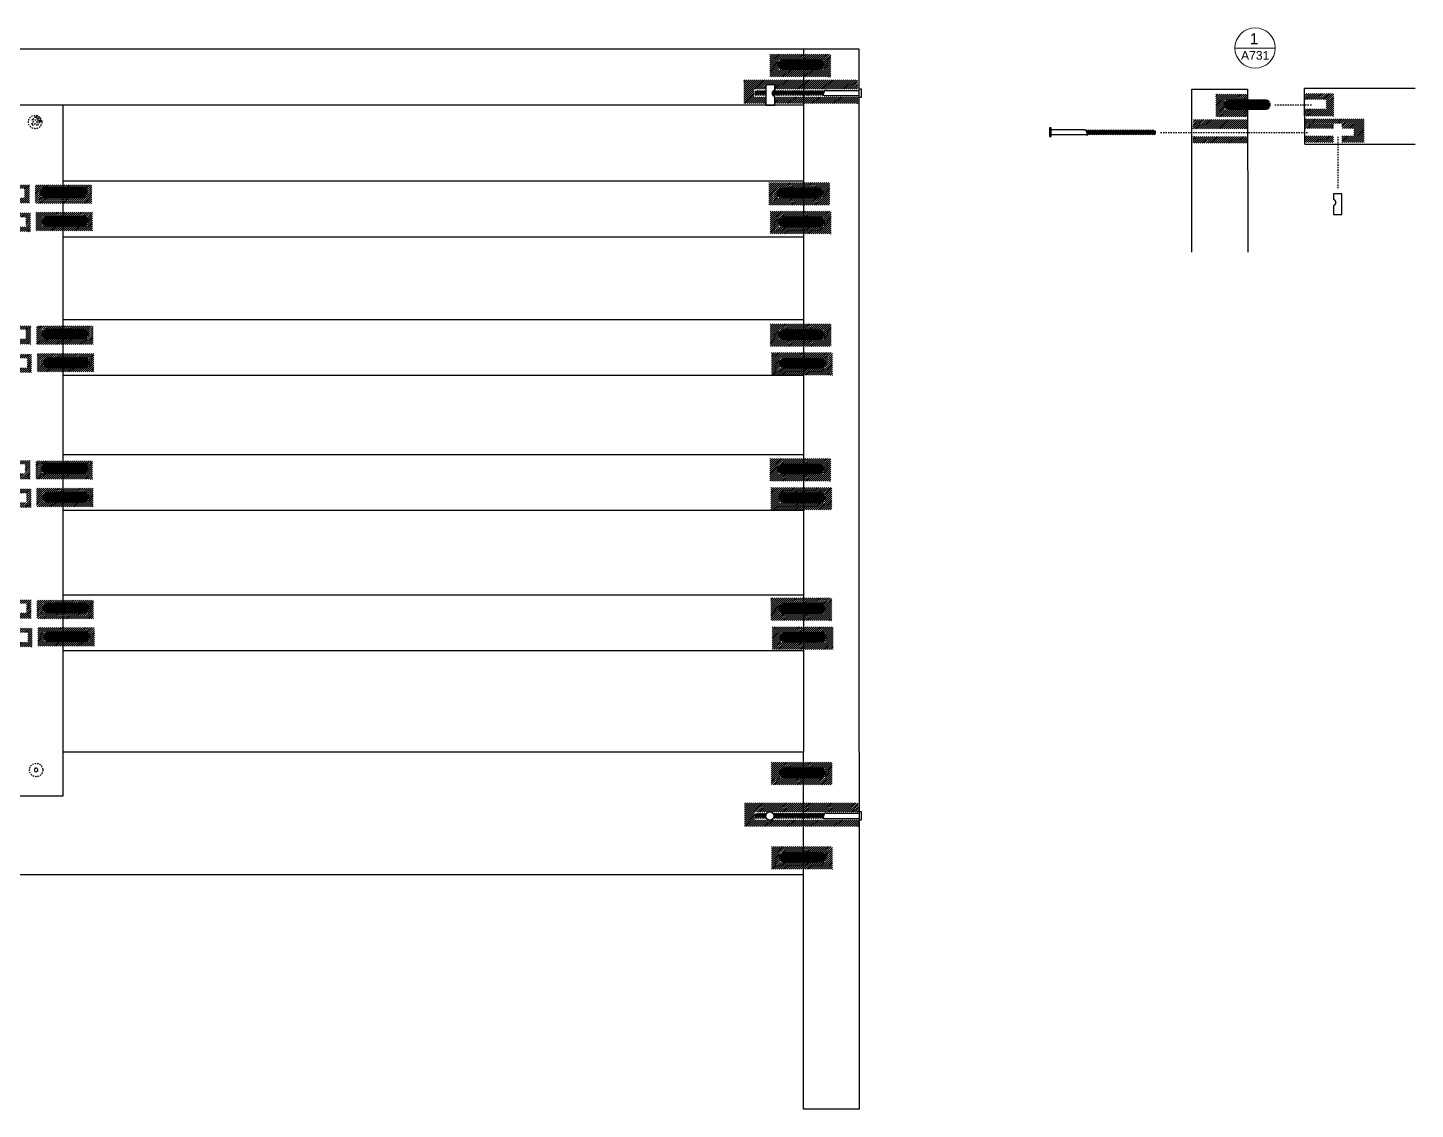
# Model space of a CAD drawing. Header units: centimetres. Extents: x -363 to 1135, y -305 to 549.
# Drawn here: x 677.9 to 802.3, y 69.7 to 166.6 of the extents above; entities that cross this region are included whole.
import ezdxf
from ezdxf.enums import TextEntityAlignment as Align

# ---------------------------------------------------------------- set-up
doc = ezdxf.new("R2010")
doc.units = ezdxf.units.CM
doc.header["$MEASUREMENT"] = 0
doc.linetypes.add('HIDDEN2', pattern=[0.1875, 0.125, -0.0625])
doc.layers.add('A-ANNO-SYMB', color=2, linetype='Continuous', lineweight=18)
for name, color, linetype in [('A-furn', 8, 'Continuous'), ('retini', 245, 'Continuous'), ('viti', 3, 'Continuous'), ('viti e cerniere', 3, 'Continuous')]:
    doc.layers.add(name, color=color, linetype=linetype)
doc.styles.get("Standard").update_dxf_attribs({"font": 'Arial.ttf'})

# ---------------------------------------------------------------- blocks, each defined once
blk = doc.blocks.new('tassello')
at = {"layer": 'viti e cerniere', "linetype": 'ByBlock', "lineweight": 100}
for p, q in [((0, 0.51), (0.21, 0.7)), ((0, 0.51), (0, 0.18)), ((0.21, 0), (0, 0.18)), ((0.21, 0.7), (3.71, 0.7)), ((0.21, 0.7), (0.21, 0)), ((0.21, 0.7), (0.21, 0.52)), ((0.21, 0.52), (0.75, 0.52)), ((0.21, 0.35), (0.9, 0.35)), ((0.9, 0.17), (0.21, 0.17)), ((0.75, 0.52), (3.71, 0.52)), ((0.9, 0.35), (0.9, 0.35)), ((0.9, 0.35), (3.71, 0.35)), ((0.9, 0.17), (3.71, 0.17)), ((3.92, 0.51), (3.71, 0.7)), ((3.71, 0.7), (3.71, 0)), ((3.71, 0), (3.92, 0.18)), ((3.92, 0.51), (3.92, 0.18)), ((3.71, 0), (0.21, 0))]:
    blk.add_line(p, q, dxfattribs=at)

msp = doc.modelspace()

# ---------------------------------------------------------------- hatches: boundary and pattern name
at = {"layer": 'retini'}
h = msp.add_hatch(dxfattribs=at)
h.set_pattern_fill('ANSI31', color=256)
h.set_pattern_definition([(45, (137.66611, -0.00253), (-0.088388348, 0.088388348), [])])
h.paths.add_polyline_path([(747.32, 162.83), (745.25, 162.83), (745.25, 163.67), (747.32, 163.67), (747.32, 164.2), (744.46, 164.2), (744.46, 162.17), (747.32, 162.17)])
h.paths.add_polyline_path([(749.93, 164.2), (747.32, 164.2), (747.32, 163.67), (749.26, 163.67), (749.26, 162.83), (747.32, 162.83), (747.32, 162.17), (749.93, 162.17)])
h = msp.add_hatch(dxfattribs=at)
h.set_pattern_fill('ANSI31', color=256)
h.paths.add_polyline_path([(752.32, 161.9), (747.47, 161.9), (747.47, 161.06), (752.37, 161.06)])
h.paths.add_polyline_path([(752.37, 160.38), (747.47, 160.38), (747.47, 159.78), (752.37, 159.78)])
h.paths.add_polyline_path([(744.13, 159.78), (744.13, 160.38), (743.06, 160.38), (743.06, 161.06), (744.13, 161.06), (744.13, 161.48), (744.87, 161.48), (744.87, 161.06), (747.47, 161.06), (747.47, 161.9), (742.13, 161.9), (742.13, 159.78)])
h.paths.add_polyline_path([(744.87, 160.38), (744.87, 159.78), (747.47, 159.78), (747.47, 160.38)])
h = msp.add_hatch(dxfattribs=at)
h.set_pattern_fill('ANSI31', color=256)
h.paths.add_polyline_path([(676.11, 151.34), (673.62, 151.34), (673.62, 152.18), (676.11, 152.18), (676.11, 152.51), (673, 152.51), (673, 150.86), (676.11, 150.86)])
h.paths.add_polyline_path([(676.11, 149.98), (673.08, 149.98), (673.08, 148.32), (676.11, 148.32), (676.11, 148.75), (673.72, 148.75), (673.72, 149.61), (676.11, 149.61)])
h.paths.add_polyline_path([(678.16, 149.98), (676.11, 149.98), (676.11, 149.61), (677.76, 149.61), (677.76, 148.75), (676.11, 148.75), (676.11, 148.32), (678.16, 148.32)])
h.paths.add_polyline_path([(681.11, 150.04), (678.66, 150.04), (678.66, 148.38), (681.11, 148.38), (681.11, 148.83), (679.21, 148.83), (679.21, 149.63), (681.11, 149.63)])
h.paths.add_polyline_path([(681.11, 151.38), (679.11, 151.38), (679.11, 152.2), (681.11, 152.2), (681.11, 152.5), (678.59, 152.5), (678.59, 150.84), (681.11, 150.84)])
h.paths.add_polyline_path([(683.66, 152.5), (681.11, 152.5), (681.11, 152.2), (683.17, 152.2), (683.17, 151.38), (681.11, 151.38), (681.11, 150.84), (683.66, 150.84)])
h.paths.add_polyline_path([(683.74, 150.04), (681.11, 150.04), (681.11, 149.63), (683.27, 149.63), (683.27, 148.83), (681.11, 148.83), (681.11, 148.38), (683.74, 148.38)])
h.paths.add_polyline_path([(678.08, 152.51), (676.11, 152.51), (676.11, 152.18), (677.64, 152.18), (677.64, 151.34), (676.11, 151.34), (676.11, 150.86), (678.08, 150.86)])
h = msp.add_hatch(dxfattribs=at)
h.set_pattern_fill('ANSI31', color=256)
h.set_pattern_definition([(45, (137.58504, -11.49806), (-0.088388348, 0.088388348), [])])
h.paths.add_polyline_path([(747.24, 151.33), (745.17, 151.33), (745.17, 152.18), (747.24, 152.18), (747.24, 152.71), (744.38, 152.71), (744.38, 150.68), (747.24, 150.68)])
h.paths.add_polyline_path([(749.84, 152.71), (747.24, 152.71), (747.24, 152.18), (749.17, 152.18), (749.17, 151.33), (747.24, 151.33), (747.24, 150.68), (749.84, 150.68)])
h = msp.add_hatch(dxfattribs=at)
h.set_pattern_fill('ANSI31', color=256)
h.set_pattern_definition([(45, (137.6971, -14.07444), (-0.088388348, 0.088388348), [])])
h.paths.add_polyline_path([(747.35, 148.75), (745.28, 148.75), (745.28, 149.6), (747.35, 149.6), (747.35, 150.13), (744.49, 150.13), (744.49, 148.1), (747.35, 148.1)])
h.paths.add_polyline_path([(749.96, 150.13), (747.35, 150.13), (747.35, 149.6), (749.29, 149.6), (749.29, 148.75), (747.35, 148.75), (747.35, 148.1), (749.96, 148.1)])
h = msp.add_hatch(dxfattribs=at)
h.set_pattern_fill('ANSI31', color=256)
h.set_pattern_definition([(45, (0.1176, -12.64371), (-0.088388348, 0.088388348), [])])
h.paths.add_polyline_path([(676.22, 138.7), (673.74, 138.7), (673.74, 139.54), (676.22, 139.54), (676.22, 139.87), (673.12, 139.87), (673.12, 138.21), (676.22, 138.21)])
h.paths.add_polyline_path([(676.22, 137.33), (673.2, 137.33), (673.2, 135.68), (676.22, 135.68), (676.22, 136.11), (673.84, 136.11), (673.84, 136.96), (676.22, 136.96)])
h.paths.add_polyline_path([(678.27, 137.33), (676.22, 137.33), (676.22, 136.96), (677.88, 136.96), (677.88, 136.11), (676.22, 136.11), (676.22, 135.68), (678.27, 135.68)])
h.paths.add_polyline_path([(681.22, 137.39), (678.78, 137.39), (678.78, 135.73), (681.22, 135.73), (681.22, 136.18), (679.33, 136.18), (679.33, 136.98), (681.22, 136.98)])
h.paths.add_polyline_path([(681.22, 138.74), (679.23, 138.74), (679.23, 139.56), (681.22, 139.56), (681.22, 139.85), (678.7, 139.85), (678.7, 138.19), (681.22, 138.19)])
h.paths.add_polyline_path([(683.78, 139.85), (681.22, 139.85), (681.22, 139.56), (683.29, 139.56), (683.29, 138.74), (681.22, 138.74), (681.22, 138.19), (683.78, 138.19)])
h.paths.add_polyline_path([(683.86, 137.39), (681.22, 137.39), (681.22, 136.98), (683.39, 136.98), (683.39, 136.18), (681.22, 136.18), (681.22, 135.73), (683.86, 135.73)])
h.paths.add_polyline_path([(678.2, 139.87), (676.22, 139.87), (676.22, 139.54), (677.76, 139.54), (677.76, 138.7), (676.22, 138.7), (676.22, 138.21), (678.2, 138.21)])
h = msp.add_hatch(dxfattribs=at)
h.set_pattern_fill('ANSI31', color=256)
h.set_pattern_definition([(45, (137.6985, -24.16722), (-0.088388348, 0.088388348), [])])
h.paths.add_polyline_path([(747.35, 138.66), (745.28, 138.66), (745.28, 139.51), (747.35, 139.51), (747.35, 140.04), (744.49, 140.04), (744.49, 138.01), (747.35, 138.01)])
h.paths.add_polyline_path([(749.96, 140.04), (747.35, 140.04), (747.35, 139.51), (749.29, 139.51), (749.29, 138.66), (747.35, 138.66), (747.35, 138.01), (749.96, 138.01)])
h = msp.add_hatch(dxfattribs=at)
h.set_pattern_fill('ANSI31', color=256)
h.set_pattern_definition([(45, (137.81236, -26.74392), (-0.088388348, 0.088388348), [])])
h.paths.add_polyline_path([(747.47, 136.08), (745.4, 136.08), (745.4, 136.93), (747.46, 136.93), (747.46, 137.46), (744.6, 137.46), (744.6, 135.43), (747.47, 135.43)])
h.paths.add_polyline_path([(750.07, 137.46), (747.46, 137.46), (747.46, 136.93), (749.4, 136.93), (749.4, 136.08), (747.47, 136.08), (747.47, 135.43), (750.07, 135.43)])
h = msp.add_hatch(dxfattribs=at)
h.set_pattern_fill('ANSI31', color=256)
h.set_pattern_definition([(45, (0.05926, -24.7282), (-0.088388348, 0.088388348), [])])
h.paths.add_polyline_path([(676.17, 126.62), (673.68, 126.62), (673.68, 127.46), (676.17, 127.46), (676.17, 127.79), (673.06, 127.79), (673.06, 126.13), (676.17, 126.13)])
h.paths.add_polyline_path([(676.17, 125.25), (673.14, 125.25), (673.14, 123.59), (676.17, 123.59), (676.17, 124.02), (673.78, 124.02), (673.78, 124.88), (676.17, 124.88)])
h.paths.add_polyline_path([(678.22, 125.25), (676.17, 125.25), (676.17, 124.88), (677.82, 124.88), (677.82, 124.02), (676.17, 124.02), (676.17, 123.59), (678.22, 123.59)])
h.paths.add_polyline_path([(681.17, 125.31), (678.72, 125.31), (678.72, 123.65), (681.17, 123.65), (681.17, 124.1), (679.27, 124.1), (679.27, 124.9), (681.17, 124.9)])
h.paths.add_polyline_path([(681.17, 126.65), (679.17, 126.65), (679.17, 127.47), (681.17, 127.47), (681.17, 127.77), (678.65, 127.77), (678.65, 126.11), (681.17, 126.11)])
h.paths.add_polyline_path([(683.72, 127.77), (681.17, 127.77), (681.17, 127.47), (683.23, 127.47), (683.23, 126.65), (681.17, 126.65), (681.17, 126.11), (683.72, 126.11)])
h.paths.add_polyline_path([(683.8, 125.31), (681.17, 125.31), (681.17, 124.9), (683.33, 124.9), (683.33, 124.1), (681.17, 124.1), (681.17, 123.65), (683.8, 123.65)])
h.paths.add_polyline_path([(678.14, 127.79), (676.17, 127.79), (676.17, 127.46), (677.7, 127.46), (677.7, 126.62), (676.17, 126.62), (676.17, 126.13), (678.14, 126.13)])
h = msp.add_hatch(dxfattribs=at)
h.set_pattern_fill('ANSI31', color=256)
h.set_pattern_definition([(45, (137.66591, -36.23447), (-0.088388348, 0.088388348), [])])
h.paths.add_polyline_path([(747.32, 126.59), (745.25, 126.59), (745.25, 127.44), (747.32, 127.44), (747.32, 127.97), (744.46, 127.97), (744.46, 125.94), (747.32, 125.94)])
h.paths.add_polyline_path([(749.93, 127.97), (747.32, 127.97), (747.32, 127.44), (749.26, 127.44), (749.26, 126.59), (747.32, 126.59), (747.32, 125.94), (749.93, 125.94)])
h = msp.add_hatch(dxfattribs=at)
h.set_pattern_fill('ANSI31', color=256)
h.set_pattern_definition([(45, (137.76922, -38.81616), (-0.088388348, 0.088388348), [])])
h.paths.add_polyline_path([(747.42, 124.01), (745.36, 124.01), (745.36, 124.86), (747.42, 124.86), (747.42, 125.39), (744.56, 125.39), (744.56, 123.36), (747.42, 123.36)])
h.paths.add_polyline_path([(750.03, 125.39), (747.42, 125.39), (747.42, 124.86), (749.36, 124.86), (749.36, 124.01), (747.42, 124.01), (747.42, 123.36), (750.03, 123.36)])
h = msp.add_hatch(dxfattribs=at)
h.set_pattern_fill('ANSI31', color=256)
h.set_pattern_definition([(45, (0.15776, -37.21414), (-0.088388348, 0.088388348), [])])
h.paths.add_polyline_path([(676.26, 114.13), (673.78, 114.13), (673.78, 114.97), (676.26, 114.97), (676.26, 115.3), (673.16, 115.3), (673.16, 113.64), (676.26, 113.64)])
h.paths.add_polyline_path([(676.26, 112.76), (673.24, 112.76), (673.24, 111.1), (676.26, 111.1), (676.26, 111.53), (673.88, 111.53), (673.88, 112.39), (676.26, 112.39)])
h.paths.add_polyline_path([(678.31, 112.76), (676.26, 112.76), (676.26, 112.39), (677.92, 112.39), (677.92, 111.53), (676.26, 111.53), (676.26, 111.1), (678.31, 111.1)])
h.paths.add_polyline_path([(681.26, 112.82), (678.82, 112.82), (678.82, 111.16), (681.26, 111.16), (681.26, 111.61), (679.37, 111.61), (679.37, 112.41), (681.26, 112.41)])
h.paths.add_polyline_path([(681.26, 114.17), (679.27, 114.17), (679.27, 114.99), (681.26, 114.99), (681.26, 115.28), (678.74, 115.28), (678.74, 113.62), (681.26, 113.62)])
h.paths.add_polyline_path([(683.82, 115.28), (681.26, 115.28), (681.26, 114.99), (683.33, 114.99), (683.33, 114.17), (681.26, 114.17), (681.26, 113.62), (683.82, 113.62)])
h.paths.add_polyline_path([(683.9, 112.82), (681.26, 112.82), (681.26, 112.41), (683.43, 112.41), (683.43, 111.61), (681.26, 111.61), (681.26, 111.16), (683.9, 111.16)])
h.paths.add_polyline_path([(678.24, 115.3), (676.26, 115.3), (676.26, 114.97), (677.8, 114.97), (677.8, 114.13), (676.26, 114.13), (676.26, 113.64), (678.24, 113.64)])
h = msp.add_hatch(dxfattribs=at)
h.set_pattern_fill('ANSI31', color=256)
h.set_pattern_definition([(45, (137.7499, -48.71869), (-0.088388348, 0.088388348), [])])
h.paths.add_polyline_path([(747.4, 114.11), (745.34, 114.11), (745.34, 114.96), (747.4, 114.96), (747.4, 115.48), (744.54, 115.48), (744.54, 113.46), (747.4, 113.46)])
h.paths.add_polyline_path([(750.01, 115.48), (747.4, 115.48), (747.4, 114.96), (749.34, 114.96), (749.34, 114.11), (747.4, 114.11), (747.4, 113.46), (750.01, 113.46)])
h = msp.add_hatch(dxfattribs=at)
h.set_pattern_fill('ANSI31', color=256)
h.set_pattern_definition([(45, (137.8653, -51.3142), (-0.088388348, 0.088388348), [])])
h.paths.add_polyline_path([(747.52, 111.51), (745.45, 111.51), (745.45, 112.36), (747.52, 112.36), (747.52, 112.89), (744.66, 112.89), (744.66, 110.86), (747.52, 110.86)])
h.paths.add_polyline_path([(750.13, 112.89), (747.52, 112.89), (747.52, 112.36), (749.45, 112.36), (749.45, 111.51), (747.52, 111.51), (747.52, 110.86), (750.13, 110.86)])
h = msp.add_hatch(dxfattribs=at)
h.set_pattern_fill('ANSI31', color=256)
h.set_pattern_definition([(45, (137.79604, -63.45055), (-0.088388348, 0.088388348), [])])
h.paths.add_polyline_path([(747.45, 99.38), (745.38, 99.38), (745.38, 100.22), (747.45, 100.22), (747.45, 100.75), (744.59, 100.75), (744.59, 98.73), (747.45, 98.73)])
h.paths.add_polyline_path([(750.06, 100.75), (747.45, 100.75), (747.45, 100.22), (749.39, 100.22), (749.39, 99.38), (747.45, 99.38), (747.45, 98.73), (750.06, 98.73)])
h = msp.add_hatch(dxfattribs=at)
h.set_pattern_fill('ANSI31', color=256)
h.set_pattern_definition([(45, (0.06407, -64.78425), (-0.088388348, 0.088388348), [])])
h.paths.add_polyline_path([(752.38, 97.11), (747.54, 97.11), (747.54, 96.28), (752.44, 96.28)])
h.paths.add_polyline_path([(752.44, 95.59), (747.54, 95.59), (747.54, 94.99), (752.44, 94.99)])
edge = h.paths.add_edge_path()
edge.add_arc((744.46, 95.94), 0.371, 250.3762, 289.6238)
edge.add_line((744.59, 95.59), (747.54, 95.59))
edge.add_line((747.54, 95.59), (747.54, 94.99))
edge.add_line((747.54, 94.99), (742.19, 94.99))
edge.add_line((742.19, 94.99), (742.19, 97.11))
edge.add_line((742.19, 97.11), (747.54, 97.11))
edge.add_line((747.54, 97.11), (747.54, 96.28))
edge.add_line((747.54, 96.28), (744.63, 96.28))
edge.add_arc((744.46, 95.94), 0.371, 63.5385, 116.4615)
edge.add_line((744.3, 96.28), (743.12, 96.28))
edge.add_line((743.12, 96.28), (743.12, 95.59))
edge.add_line((743.12, 95.59), (744.34, 95.59))
h = msp.add_hatch(dxfattribs=at)
h.set_pattern_fill('ANSI31', color=256)
h.set_pattern_definition([(45, (137.81356, -71.01606), (-0.088388348, 0.088388348), [])])
h.paths.add_polyline_path([(747.47, 91.81), (745.4, 91.81), (745.4, 92.66), (747.47, 92.66), (747.47, 93.19), (744.61, 93.19), (744.61, 91.16), (747.47, 91.16)])
h.paths.add_polyline_path([(750.07, 93.19), (747.47, 93.19), (747.47, 92.66), (749.4, 92.66), (749.4, 91.81), (747.47, 91.81), (747.47, 91.16), (750.07, 91.16)])

# ---------------------------------------------------------------- linework, layer by layer
at = {"layer": 'A-ANNO-SYMB', "linetype": 'Continuous', "lineweight": 20}
msp.add_circle((787.97, 164.76), 1.81, dxfattribs=at)
at = {"layer": 'A-furn'}
for p, q in [((747.47, 164.66), (609.65, 164.66)), ((752.47, 164.66), (747.47, 164.66)), ((747.47, 164.66), (747.47, 101.66)), ((752.47, 101.66), (752.47, 164.66)), ((782.29, 146.46), (782.29, 161.08)), ((782.29, 161.08), (787.29, 161.08)), ((787.29, 161.08), (787.32, 146.46)), ((802.33, 161.14), (792.41, 161.14)), ((792.42, 156.14), (792.41, 161.14)), ((609.66, 159.66), (747.47, 159.66)), ((681.11, 101.66), (681.11, 159.66)), ((792.42, 156.14), (802.33, 156.14)), ((681.11, 152.85), (747.47, 152.85)), ((681.11, 147.85), (747.47, 147.85)), ((681.11, 140.43), (747.49, 140.43)), ((681.11, 135.43), (747.49, 135.43)), ((681.11, 128.34), (747.5, 128.34)), ((681.11, 123.34), (747.5, 123.34)), ((681.11, 115.76), (747.52, 115.76)), ((681.11, 110.76), (747.52, 110.76)), ((747.47, 101.66), (681.11, 101.66)), ((681.11, 97.73), (681.11, 101.66)), ((747.47, 69.66), (747.47, 101.66)), ((752.47, 101.66), (752.47, 69.66)), ((676.11, 97.73), (681.11, 97.73)), ((747.47, 90.66), (609.74, 90.66)), ((752.47, 69.66), (747.47, 69.66))]:
    msp.add_line(p, q, dxfattribs=at)
at = {"layer": 'A-furn', "linetype": 'Continuous', "lineweight": 20}
msp.add_line((786.16, 164.76), (789.78, 164.76), dxfattribs=at)
at = {"layer": 'retini', "linetype": 'Continuous'}
for p, q in [((784.44, 160.57), (784.5, 160.63)), ((784.44, 160.39), (784.67, 160.63)), ((784.44, 160.21), (784.85, 160.63)), ((784.44, 160.04), (785.03, 160.63)), ((784.44, 159.86), (785.2, 160.63)), ((784.44, 159.68), (785.38, 160.63)), ((784.44, 159.51), (785.56, 160.63)), ((784.44, 159.33), (785.73, 160.63)), ((785.38, 160.1), (785.91, 160.63)), ((785.56, 160.1), (786.09, 160.63)), ((785.73, 160.1), (786.26, 160.63)), ((785.91, 160.1), (786.44, 160.63)), ((786.09, 160.1), (786.62, 160.63)), ((786.27, 160.1), (786.79, 160.63)), ((786.44, 160.1), (786.97, 160.63)), ((786.62, 160.1), (787.15, 160.63)), ((786.8, 160.1), (787.3, 160.6)), ((787.3, 160.6), (787.32, 160.63)), ((792.41, 160.48), (792.62, 160.68)), ((792.42, 160.3), (792.8, 160.68)), ((792.45, 160.15), (792.97, 160.68)), ((792.62, 160.15), (793.15, 160.68)), ((792.8, 160.15), (793.33, 160.68)), ((792.98, 160.15), (793.5, 160.68)), ((793.15, 160.15), (793.68, 160.68)), ((793.33, 160.15), (793.86, 160.68)), ((793.51, 160.15), (794.03, 160.68)), ((793.68, 160.15), (794.21, 160.68)), ((793.86, 160.15), (794.39, 160.68)), ((794.04, 160.15), (794.57, 160.68)), ((794.21, 160.15), (794.74, 160.68)), ((794.35, 160.12), (794.92, 160.68)), ((794.35, 159.94), (795.02, 160.61)), ((784.44, 159.15), (785.23, 159.95)), ((784.44, 158.98), (785.23, 159.77)), ((784.44, 158.8), (785.23, 159.59)), ((784.44, 158.62), (785.23, 159.42)), ((784.59, 158.6), (785.24, 159.25)), ((784.77, 158.6), (785.42, 159.25)), ((784.94, 158.6), (785.6, 159.25)), ((785.12, 158.6), (785.77, 159.25)), ((785.3, 158.6), (785.95, 159.25)), ((785.47, 158.6), (786.13, 159.25)), ((785.65, 158.6), (786.3, 159.25)), ((785.83, 158.6), (786.48, 159.25)), ((786, 158.6), (786.66, 159.25)), ((786.18, 158.6), (786.83, 159.25)), ((786.36, 158.6), (787.01, 159.25)), ((786.53, 158.6), (787.19, 159.25)), ((786.97, 160.1), (787.3, 160.42)), ((787.15, 160.1), (787.3, 160.24)), ((792.42, 159.24), (792.48, 159.31)), ((792.42, 159.06), (792.66, 159.31)), ((792.42, 158.89), (792.84, 159.31)), ((792.42, 158.71), (793.01, 159.31)), ((792.54, 158.65), (793.19, 159.31)), ((792.71, 158.65), (793.37, 159.31)), ((792.89, 158.65), (793.54, 159.31)), ((793.07, 158.65), (793.72, 159.31)), ((793.24, 158.65), (793.9, 159.31)), ((793.42, 158.65), (794.07, 159.31)), ((793.6, 158.65), (794.25, 159.31)), ((793.77, 158.65), (795.02, 159.9)), ((793.95, 158.65), (795.02, 159.73)), ((794.13, 158.65), (795.02, 159.55)), ((794.31, 158.65), (795.02, 159.37)), ((794.35, 159.76), (795.02, 160.43)), ((794.35, 159.59), (795.02, 160.26)), ((794.35, 159.41), (795.02, 160.08)), ((783.22, 158.35), (782.39, 157.52)), ((783.04, 158.35), (782.4, 157.7)), ((782.86, 158.35), (782.41, 157.89)), ((782.69, 158.35), (782.42, 158.08)), ((782.51, 158.35), (782.44, 158.27)), ((783.39, 158.35), (782.56, 157.51)), ((783.57, 158.35), (782.73, 157.51)), ((783.75, 158.35), (782.91, 157.51)), ((783.93, 158.35), (783.09, 157.51)), ((784.1, 158.35), (783.26, 157.51)), ((784.28, 158.35), (783.44, 157.51)), ((784.46, 158.35), (783.62, 157.51)), ((784.63, 158.35), (783.79, 157.51)), ((784.81, 158.35), (783.97, 157.51)), ((784.99, 158.35), (784.15, 157.51)), ((785.16, 158.35), (784.32, 157.51)), ((785.34, 158.35), (784.5, 157.51)), ((785.52, 158.35), (784.68, 157.51)), ((785.69, 158.35), (784.85, 157.51)), ((785.87, 158.35), (785.03, 157.51)), ((786.05, 158.35), (785.21, 157.51)), ((786.22, 158.35), (785.39, 157.51)), ((786.4, 158.35), (785.56, 157.51)), ((786.58, 158.35), (785.74, 157.51)), ((786.75, 158.35), (785.92, 157.51)), ((786.93, 158.35), (786.09, 157.51)), ((787.11, 158.35), (786.27, 157.51)), ((787.28, 158.35), (786.45, 157.51)), ((787.29, 158.17), (786.62, 157.51)), ((786.71, 158.6), (787.3, 159.19)), ((786.89, 158.6), (787.3, 159.01)), ((787.06, 158.6), (787.3, 158.83)), ((787.24, 158.6), (787.3, 158.66)), ((793.11, 158.4), (792.41, 157.7)), ((792.93, 158.4), (792.41, 157.88)), ((792.76, 158.4), (792.41, 158.05)), ((792.58, 158.4), (792.41, 158.23)), ((793.29, 158.4), (792.45, 157.56)), ((793.46, 158.4), (792.63, 157.56)), ((793.64, 158.4), (792.8, 157.56)), ((793.82, 158.4), (792.98, 157.56)), ((793.99, 158.4), (793.16, 157.56)), ((794.17, 158.4), (793.33, 157.56)), ((794.35, 158.4), (793.51, 157.56)), ((794.52, 158.4), (793.69, 157.56)), ((794.7, 158.4), (793.86, 157.56)), ((794.88, 158.4), (794.04, 157.56)), ((795.05, 158.4), (794.22, 157.56)), ((795.23, 158.4), (794.39, 157.56)), ((794.48, 158.65), (795.02, 159.2)), ((795.41, 158.4), (794.57, 157.56)), ((794.66, 158.65), (795.02, 159.02)), ((794.84, 158.65), (795.02, 158.84)), ((795.01, 158.65), (795.02, 158.66)), ((795.59, 158.4), (795.17, 157.99)), ((795.76, 158.4), (795.35, 157.99)), ((795.94, 158.4), (795.52, 157.99)), ((796.12, 158.4), (795.7, 157.99)), ((796.47, 158.4), (795.75, 157.69)), ((796.29, 158.4), (795.75, 157.86)), ((796.65, 158.4), (795.81, 157.56)), ((796.82, 158.4), (795.98, 157.56)), ((797, 158.4), (796.16, 157.56)), ((797.18, 158.4), (796.34, 157.56)), ((797.35, 158.4), (796.51, 157.56)), ((797.53, 158.4), (796.69, 157.56)), ((797.71, 158.4), (796.82, 157.52)), ((797.75, 158.27), (796.82, 157.34)), ((797.75, 158.09), (796.82, 157.16)), ((782.94, 156.83), (782.39, 156.28)), ((782.76, 156.83), (782.39, 156.46)), ((782.58, 156.83), (782.39, 156.63)), ((782.41, 156.83), (782.39, 156.81)), ((783.11, 156.83), (782.51, 156.22)), ((783.29, 156.83), (782.69, 156.22)), ((783.47, 156.83), (782.86, 156.22)), ((783.64, 156.83), (783.04, 156.22)), ((783.82, 156.83), (783.22, 156.22)), ((784, 156.83), (783.39, 156.22)), ((784.17, 156.83), (783.57, 156.22)), ((784.35, 156.83), (783.75, 156.22)), ((784.53, 156.83), (783.93, 156.22)), ((784.7, 156.83), (784.1, 156.22)), ((784.88, 156.83), (784.28, 156.22)), ((785.06, 156.83), (784.46, 156.22)), ((785.23, 156.83), (784.63, 156.22)), ((785.41, 156.83), (784.81, 156.22)), ((785.59, 156.83), (784.99, 156.22)), ((785.76, 156.83), (785.16, 156.22)), ((785.94, 156.83), (785.34, 156.22)), ((786.12, 156.83), (785.52, 156.22)), ((786.3, 156.83), (785.69, 156.22)), ((786.47, 156.83), (785.87, 156.22)), ((786.65, 156.83), (786.05, 156.22)), ((786.83, 156.83), (786.22, 156.22)), ((787, 156.83), (786.4, 156.22)), ((787.18, 156.83), (786.58, 156.22)), ((787.29, 156.76), (786.75, 156.22)), ((787.29, 158), (786.8, 157.51)), ((787.29, 157.82), (786.98, 157.51)), ((787.29, 157.64), (787.15, 157.51)), ((793.01, 156.88), (792.41, 156.28)), ((792.83, 156.88), (792.41, 156.46)), ((792.65, 156.88), (792.41, 156.64)), ((792.48, 156.88), (792.41, 156.82)), ((793.18, 156.88), (792.58, 156.28)), ((793.36, 156.88), (792.76, 156.28)), ((793.54, 156.88), (792.93, 156.28)), ((793.71, 156.88), (793.11, 156.28)), ((793.89, 156.88), (793.29, 156.28)), ((794.07, 156.88), (793.46, 156.28)), ((794.24, 156.88), (793.64, 156.28)), ((794.42, 156.88), (793.82, 156.28)), ((794.6, 156.88), (793.99, 156.28)), ((794.77, 156.88), (794.17, 156.28)), ((794.95, 156.88), (794.35, 156.28)), ((795, 156.76), (794.52, 156.28)), ((795, 157.82), (794.75, 157.56)), ((795, 157.64), (794.92, 157.56)), ((796.19, 156.88), (795.75, 156.45)), ((796.01, 156.88), (795.75, 156.63)), ((795.83, 156.88), (795.75, 156.8)), ((796.36, 156.88), (795.76, 156.28)), ((796.54, 156.88), (795.94, 156.28)), ((796.72, 156.88), (796.12, 156.28)), ((797.75, 157.74), (796.29, 156.28)), ((797.75, 157.56), (796.47, 156.28)), ((797.75, 157.39), (796.65, 156.28)), ((797.75, 157.92), (796.82, 156.99)), ((797.75, 157.21), (796.82, 156.28)), ((797.75, 157.03), (797, 156.28)), ((797.75, 156.86), (797.18, 156.28)), ((787.29, 156.58), (786.93, 156.22)), ((787.29, 156.41), (787.11, 156.22)), ((787.29, 156.23), (787.28, 156.22)), ((795, 156.58), (794.7, 156.28)), ((795, 156.41), (794.88, 156.28)), ((797.75, 156.68), (797.35, 156.28)), ((797.75, 156.5), (797.53, 156.28)), ((797.75, 156.32), (797.71, 156.28))]:
    msp.add_line(p, q, dxfattribs=at)
at = {"layer": 'viti', "linetype": 'HIDDEN2'}
for p, q in [((789.75, 159.68), (793.05, 159.68)), ((779.49, 157.18), (792.69, 157.18)), ((795.41, 152.19), (795.41, 156.82))]:
    msp.add_line(p, q, dxfattribs=at)
at = {"layer": 'viti'}
for p, q in [((795.75, 151.7), (795, 151.7)), ((795, 151.7), (795.01, 151.18)), ((795, 150.65), (795, 149.83)), ((795.75, 149.83), (795.75, 151.7)), ((795, 149.83), (795.75, 149.83))]:
    msp.add_line(p, q, dxfattribs=at)
msp.add_lwpolyline([(744.87, 160.5), (744.87, 159.62), (744.13, 159.62), (744.13, 161.48), (744.87, 161.48), (744.87, 160.86)], dxfattribs=at)
at = {"layer": 'viti', "linetype": 'HIDDEN2'}
msp.add_lwpolyline([(678.67, 99.88), (678.83, 99.97), (678.83, 100.15), (678.67, 100.24), (678.52, 100.15), (678.52, 99.97)], close=True, dxfattribs=at)
for centre in [(678.58, 158.13), (678.67, 100.06)]:
    msp.add_circle(centre, 0.6, dxfattribs=at)
at = {"layer": 'viti'}
msp.add_circle((744.46, 95.94), 0.371, dxfattribs=at)
for centre, start, end in [((744.93, 160.7), 102.0414, 258.3982), ((794.95, 150.92), 281.6018, 77.9586)]:
    msp.add_arc(centre, 0.274, start, end, dxfattribs=at)
at = {"layer": 'viti e cerniere'}
for p, q in [((743.29, 160.86), (743.16, 160.86)), ((743.16, 160.86), (743.16, 160.57)), ((743.16, 160.57), (743.21, 160.58)), ((743.5, 160.86), (743.38, 160.86)), ((743.7, 160.86), (743.59, 160.86)), ((743.91, 160.86), (743.79, 160.86)), ((744.12, 160.86), (744, 160.86)), ((744.74, 160.86), (744.71, 160.86)), ((744.94, 160.86), (744.83, 160.86)), ((745.15, 160.86), (745.03, 160.86)), ((745.36, 160.86), (745.24, 160.86)), ((745.57, 160.86), (745.45, 160.86)), ((745.77, 160.86), (745.66, 160.86)), ((745.98, 160.86), (745.86, 160.86)), ((746.19, 160.86), (746.07, 160.86)), ((746.39, 160.86), (746.28, 160.86)), ((746.6, 160.86), (746.48, 160.86)), ((746.81, 160.86), (746.69, 160.86)), ((747.01, 160.86), (746.9, 160.86)), ((747.22, 160.86), (747.1, 160.86)), ((747.43, 160.86), (747.31, 160.86)), ((747.63, 160.86), (747.52, 160.86)), ((747.84, 160.86), (747.72, 160.86)), ((748.05, 160.86), (747.93, 160.86)), ((748.25, 160.86), (748.14, 160.86)), ((748.46, 160.86), (748.35, 160.86)), ((748.67, 160.86), (748.55, 160.86)), ((748.88, 160.86), (748.76, 160.86)), ((749.08, 160.86), (748.97, 160.86)), ((749.21, 160.58), (749.1, 160.58)), ((749.29, 160.86), (749.17, 160.86)), ((749.21, 160.49), (749.38, 160.95)), ((749.29, 160.86), (749.21, 160.58)), ((749.21, 160.58), (749.21, 160.49)), ((749.33, 160.49), (749.21, 160.49)), ((749.38, 160.95), (749.29, 160.86)), ((749.33, 160.49), (752.48, 160.49)), ((749.5, 160.95), (749.38, 160.95)), ((749.5, 160.95), (752.48, 160.95)), ((772.68, 157.44), (769.69, 157.44)), ((772.85, 156.98), (769.69, 156.98)), ((772.68, 157.44), (772.8, 157.44)), ((772.8, 157.44), (772.89, 157.35)), ((772.96, 156.98), (772.8, 157.44)), ((772.85, 156.98), (772.96, 156.98)), ((772.89, 157.35), (773, 157.35)), ((772.89, 157.35), (772.96, 157.07)), ((772.96, 157.07), (773.08, 157.07)), ((772.96, 157.07), (772.96, 156.98)), ((773.09, 157.35), (773.21, 157.35)), ((773.3, 157.35), (773.42, 157.35)), ((773.51, 157.35), (773.62, 157.35)), ((773.71, 157.35), (773.83, 157.35)), ((773.92, 157.35), (774.04, 157.35)), ((774.13, 157.35), (774.25, 157.35)), ((774.34, 157.35), (774.45, 157.35)), ((774.54, 157.35), (774.66, 157.35)), ((774.75, 157.35), (774.87, 157.35)), ((774.96, 157.35), (775.07, 157.35)), ((775.16, 157.35), (775.28, 157.35)), ((775.37, 157.35), (775.49, 157.35)), ((775.58, 157.35), (775.69, 157.35)), ((775.78, 157.35), (775.9, 157.35)), ((775.99, 157.35), (776.11, 157.35)), ((776.2, 157.35), (776.31, 157.35)), ((776.4, 157.35), (776.52, 157.35)), ((776.61, 157.35), (776.73, 157.35)), ((776.82, 157.35), (776.93, 157.35)), ((777.02, 157.35), (777.14, 157.35)), ((777.23, 157.35), (777.35, 157.35)), ((777.44, 157.35), (777.56, 157.35)), ((777.65, 157.35), (777.76, 157.35)), ((777.85, 157.35), (777.97, 157.35)), ((778.06, 157.35), (778.18, 157.35)), ((778.27, 157.35), (778.38, 157.35)), ((778.47, 157.35), (778.59, 157.35)), ((778.68, 157.35), (778.8, 157.35)), ((778.89, 157.35), (779.01, 157.35)), ((779.01, 157.06), (778.96, 157.07)), ((779.01, 157.35), (779.01, 157.06)), ((743.29, 96.09), (743.17, 96.09)), ((743.17, 96.09), (743.17, 95.8)), ((743.17, 95.8), (743.22, 95.81)), ((743.5, 96.09), (743.38, 96.09)), ((743.71, 96.09), (743.59, 96.09)), ((743.91, 96.09), (743.8, 96.09)), ((744.12, 96.09), (744, 96.09)), ((744.95, 96.09), (744.83, 96.09)), ((745.15, 96.09), (745.04, 96.09)), ((745.36, 96.09), (745.24, 96.09)), ((745.57, 96.09), (745.45, 96.09)), ((745.77, 96.09), (745.66, 96.09)), ((745.98, 96.09), (745.86, 96.09)), ((746.19, 96.09), (746.07, 96.09)), ((746.39, 96.09), (746.28, 96.09)), ((746.6, 96.09), (746.48, 96.09)), ((746.81, 96.09), (746.69, 96.09)), ((747.02, 96.09), (746.9, 96.09)), ((747.22, 96.09), (747.11, 96.09)), ((747.43, 96.09), (747.31, 96.09)), ((747.64, 96.09), (747.52, 96.09)), ((747.84, 96.09), (747.73, 96.09)), ((748.05, 96.09), (747.93, 96.09)), ((748.26, 96.09), (748.14, 96.09)), ((748.46, 96.09), (748.35, 96.09)), ((748.67, 96.09), (748.55, 96.09)), ((748.88, 96.09), (748.76, 96.09)), ((749.08, 96.09), (748.97, 96.09)), ((749.22, 95.81), (749.1, 95.81)), ((749.29, 96.09), (749.17, 96.09)), ((749.22, 95.72), (749.38, 96.18)), ((749.29, 96.09), (749.22, 95.81)), ((749.22, 95.81), (749.22, 95.72)), ((749.38, 96.18), (749.29, 96.09)), ((749.5, 96.18), (749.38, 96.18)), ((749.5, 96.18), (752.49, 96.18)), ((749.33, 95.72), (749.22, 95.72)), ((749.33, 95.72), (752.49, 95.72))]:
    msp.add_line(p, q, dxfattribs=at)
at = {"layer": 'viti e cerniere', "linetype": 'HIDDEN2'}
for p, q in [((678.57, 158.54), (678.57, 158.6)), ((678.57, 158.6), (678.64, 158.6)), ((678.98, 158.18), (678.93, 158.16)), ((678.93, 158.16), (678.99, 158.07)), ((678.99, 158.07), (679.09, 158.2)), ((679.04, 158.19), (679.05, 158.24)), ((679.09, 158.2), (679.04, 158.19))]:
    msp.add_line(p, q, dxfattribs=at)
at = {"layer": 'viti e cerniere'}
for points in [[(743.38, 160.95), (743.29, 160.86), (743.21, 160.58), (743.21, 160.49), (743.38, 160.95), (743.38, 160.86), (743.3, 160.58), (743.21, 160.49)], [(743.59, 160.95), (743.5, 160.86), (743.42, 160.58), (743.42, 160.49), (743.59, 160.95), (743.59, 160.86), (743.51, 160.58), (743.42, 160.49)], [(743.79, 160.95), (743.7, 160.86), (743.63, 160.58), (743.63, 160.49), (743.79, 160.95), (743.79, 160.86), (743.72, 160.58), (743.63, 160.49)], [(744, 160.95), (743.91, 160.86), (743.83, 160.58), (743.83, 160.49), (744, 160.95), (744, 160.86), (743.92, 160.58), (743.83, 160.49)], [(744.13, 160.87), (744.12, 160.86), (744.04, 160.58), (744.04, 160.49), (744.13, 160.72)], [(744.13, 160.57), (744.04, 160.49)], [(744.83, 160.95), (744.74, 160.86), (744.67, 160.61)], [(744.69, 160.57), (744.83, 160.95), (744.83, 160.86), (744.75, 160.58), (744.71, 160.54)], [(745.03, 160.95), (744.94, 160.86), (744.87, 160.58), (744.87, 160.49), (745.03, 160.95), (745.03, 160.86), (744.96, 160.58), (744.87, 160.49)], [(745.24, 160.95), (745.15, 160.86), (745.08, 160.58), (745.08, 160.49), (745.24, 160.95), (745.24, 160.86), (745.17, 160.58), (745.08, 160.49)], [(745.45, 160.95), (745.36, 160.86), (745.28, 160.58), (745.28, 160.49), (745.45, 160.95), (745.45, 160.86), (745.37, 160.58), (745.28, 160.49)], [(745.66, 160.95), (745.57, 160.86), (745.49, 160.58), (745.49, 160.49), (745.66, 160.95), (745.66, 160.86), (745.58, 160.58), (745.49, 160.49)], [(745.86, 160.95), (745.77, 160.86), (745.7, 160.58), (745.7, 160.49), (745.86, 160.95), (745.86, 160.86), (745.79, 160.58), (745.7, 160.49)], [(746.07, 160.95), (745.98, 160.86), (745.9, 160.58), (745.9, 160.49), (746.07, 160.95), (746.07, 160.86), (745.99, 160.58), (745.9, 160.49)], [(746.28, 160.95), (746.19, 160.86), (746.11, 160.58), (746.11, 160.49), (746.28, 160.95), (746.28, 160.86), (746.2, 160.58), (746.11, 160.49)], [(746.48, 160.95), (746.39, 160.86), (746.32, 160.58), (746.32, 160.49), (746.48, 160.95), (746.48, 160.86), (746.41, 160.58), (746.32, 160.49)], [(746.69, 160.95), (746.6, 160.86), (746.52, 160.58), (746.52, 160.49), (746.69, 160.95), (746.69, 160.86), (746.61, 160.58), (746.52, 160.49)], [(746.9, 160.95), (746.81, 160.86), (746.73, 160.58), (746.73, 160.49), (746.9, 160.95), (746.9, 160.86), (746.82, 160.58), (746.73, 160.49)], [(747.1, 160.95), (747.01, 160.86), (746.94, 160.58), (746.94, 160.49), (747.1, 160.95), (747.1, 160.86), (747.03, 160.58), (746.94, 160.49)], [(747.31, 160.95), (747.22, 160.86), (747.14, 160.58), (747.14, 160.49), (747.31, 160.95), (747.31, 160.86), (747.23, 160.58), (747.14, 160.49)], [(747.52, 160.95), (747.43, 160.86), (747.35, 160.58), (747.35, 160.49), (747.52, 160.95), (747.52, 160.86), (747.44, 160.58), (747.35, 160.49)], [(747.72, 160.95), (747.63, 160.86), (747.56, 160.58), (747.56, 160.49), (747.72, 160.95), (747.72, 160.86), (747.65, 160.58), (747.56, 160.49)], [(747.93, 160.95), (747.84, 160.86), (747.77, 160.58), (747.77, 160.49), (747.93, 160.95), (747.93, 160.86), (747.86, 160.58), (747.77, 160.49)], [(748.14, 160.95), (748.05, 160.86), (747.97, 160.58), (747.97, 160.49), (748.14, 160.95), (748.14, 160.86), (748.06, 160.58), (747.97, 160.49)], [(748.35, 160.95), (748.25, 160.86), (748.18, 160.58), (748.18, 160.49), (748.35, 160.95), (748.35, 160.86), (748.27, 160.58), (748.18, 160.49)], [(748.55, 160.95), (748.46, 160.86), (748.39, 160.58), (748.39, 160.49), (748.55, 160.95), (748.55, 160.86), (748.48, 160.58), (748.39, 160.49)], [(748.76, 160.95), (748.67, 160.86), (748.59, 160.58), (748.59, 160.49), (748.76, 160.95), (748.76, 160.86), (748.68, 160.58), (748.59, 160.49)], [(748.97, 160.95), (748.88, 160.86), (748.8, 160.58), (748.8, 160.49), (748.97, 160.95), (748.97, 160.86), (748.89, 160.58), (748.8, 160.49)], [(749.17, 160.95), (749.08, 160.86), (749.01, 160.58), (749.01, 160.49), (749.17, 160.95), (749.17, 160.86), (749.1, 160.58), (749.01, 160.49)], [(773, 157.44), (773.09, 157.35), (773.17, 157.07), (773.17, 156.98), (773, 157.44), (773, 157.35), (773.08, 157.07), (773.17, 156.98)], [(773.21, 157.44), (773.3, 157.35), (773.38, 157.07), (773.38, 156.98), (773.21, 157.44), (773.21, 157.35), (773.29, 157.07), (773.38, 156.98)], [(773.42, 157.44), (773.51, 157.35), (773.58, 157.07), (773.58, 156.98), (773.42, 157.44), (773.42, 157.35), (773.49, 157.07), (773.58, 156.98)], [(773.62, 157.44), (773.71, 157.35), (773.79, 157.07), (773.79, 156.98), (773.62, 157.44), (773.62, 157.35), (773.7, 157.07), (773.79, 156.98)], [(773.83, 157.44), (773.92, 157.35), (774, 157.07), (774, 156.98), (773.83, 157.44), (773.83, 157.35), (773.91, 157.07), (774, 156.98)], [(774.04, 157.44), (774.13, 157.35), (774.2, 157.07), (774.2, 156.98), (774.04, 157.44), (774.04, 157.35), (774.11, 157.07), (774.2, 156.98)], [(774.25, 157.44), (774.34, 157.35), (774.41, 157.07), (774.41, 156.98), (774.25, 157.44), (774.25, 157.35), (774.32, 157.07), (774.41, 156.98)], [(774.45, 157.44), (774.54, 157.35), (774.62, 157.07), (774.62, 156.98), (774.45, 157.44), (774.45, 157.35), (774.53, 157.07), (774.62, 156.98)], [(774.66, 157.44), (774.75, 157.35), (774.83, 157.07), (774.83, 156.98), (774.66, 157.44), (774.66, 157.35), (774.73, 157.07), (774.83, 156.98)], [(774.87, 157.44), (774.96, 157.35), (775.03, 157.07), (775.03, 156.98), (774.87, 157.44), (774.87, 157.35), (774.94, 157.07), (775.03, 156.98)], [(775.07, 157.44), (775.16, 157.35), (775.24, 157.07), (775.24, 156.98), (775.07, 157.44), (775.07, 157.35), (775.15, 157.07), (775.24, 156.98)], [(775.28, 157.44), (775.37, 157.35), (775.45, 157.07), (775.45, 156.98), (775.28, 157.44), (775.28, 157.35), (775.36, 157.07), (775.45, 156.98)], [(775.49, 157.44), (775.58, 157.35), (775.65, 157.07), (775.65, 156.98), (775.49, 157.44), (775.49, 157.35), (775.56, 157.07), (775.65, 156.98)], [(775.69, 157.44), (775.78, 157.35), (775.86, 157.07), (775.86, 156.98), (775.69, 157.44), (775.69, 157.35), (775.77, 157.07), (775.86, 156.98)], [(775.9, 157.44), (775.99, 157.35), (776.07, 157.07), (776.07, 156.98), (775.9, 157.44), (775.9, 157.35), (775.98, 157.07), (776.07, 156.98)], [(776.11, 157.44), (776.2, 157.35), (776.27, 157.07), (776.27, 156.98), (776.11, 157.44), (776.11, 157.35), (776.18, 157.07), (776.27, 156.98)], [(776.31, 157.44), (776.4, 157.35), (776.48, 157.07), (776.48, 156.98), (776.31, 157.44), (776.31, 157.35), (776.39, 157.07), (776.48, 156.98)], [(776.52, 157.44), (776.61, 157.35), (776.69, 157.07), (776.69, 156.98), (776.52, 157.44), (776.52, 157.35), (776.6, 157.07), (776.69, 156.98)], [(776.73, 157.44), (776.82, 157.35), (776.89, 157.07), (776.89, 156.98), (776.73, 157.44), (776.73, 157.35), (776.8, 157.07), (776.89, 156.98)], [(776.93, 157.44), (777.02, 157.35), (777.1, 157.07), (777.1, 156.98), (776.93, 157.44), (776.93, 157.35), (777.01, 157.07), (777.1, 156.98)], [(777.14, 157.44), (777.23, 157.35), (777.31, 157.07), (777.31, 156.98), (777.14, 157.44), (777.14, 157.35), (777.22, 157.07), (777.31, 156.98)], [(777.35, 157.44), (777.44, 157.35), (777.51, 157.07), (777.51, 156.98), (777.35, 157.44), (777.35, 157.35), (777.42, 157.07), (777.51, 156.98)], [(777.56, 157.44), (777.65, 157.35), (777.72, 157.07), (777.72, 156.98), (777.56, 157.44), (777.56, 157.35), (777.63, 157.07), (777.72, 156.98)], [(777.76, 157.44), (777.85, 157.35), (777.93, 157.07), (777.93, 156.98), (777.76, 157.44), (777.76, 157.35), (777.84, 157.07), (777.93, 156.98)], [(777.97, 157.44), (778.06, 157.35), (778.14, 157.07), (778.14, 156.98), (777.97, 157.44), (777.97, 157.35), (778.05, 157.07), (778.14, 156.98)], [(778.18, 157.44), (778.27, 157.35), (778.34, 157.07), (778.34, 156.98), (778.18, 157.44), (778.18, 157.35), (778.25, 157.07), (778.34, 156.98)], [(778.38, 157.44), (778.47, 157.35), (778.55, 157.07), (778.55, 156.98), (778.38, 157.44), (778.38, 157.35), (778.46, 157.07), (778.55, 156.98)], [(778.59, 157.44), (778.68, 157.35), (778.76, 157.07), (778.76, 156.98), (778.59, 157.44), (778.59, 157.35), (778.67, 157.07), (778.76, 156.98)], [(778.8, 157.44), (778.89, 157.35), (778.96, 157.07), (778.96, 156.98), (778.8, 157.44), (778.8, 157.35), (778.87, 157.07), (778.96, 156.98)], [(743.38, 96.18), (743.29, 96.09), (743.22, 95.81), (743.22, 95.72), (743.38, 96.18), (743.38, 96.09), (743.31, 95.81), (743.22, 95.72)], [(743.59, 96.18), (743.5, 96.09), (743.42, 95.81), (743.42, 95.72), (743.59, 96.18), (743.59, 96.09), (743.51, 95.81), (743.42, 95.72)], [(743.8, 96.18), (743.71, 96.09), (743.63, 95.81), (743.63, 95.72), (743.8, 96.18), (743.8, 96.09), (743.72, 95.81), (743.63, 95.72)], [(744, 96.18), (743.91, 96.09), (743.84, 95.81), (743.84, 95.72), (744, 96.18), (744, 96.09), (743.93, 95.81), (743.84, 95.72)], [(744.13, 96.1), (744.12, 96.09), (744.04, 95.81), (744.04, 95.72), (744.1, 95.87)], [(744.12, 95.8), (744.04, 95.72)], [(744.83, 96.18), (744.78, 96.13)], [(744.8, 96.1), (744.83, 96.18), (744.83, 96.09), (744.82, 96.05)], [(745.04, 96.18), (744.95, 96.09), (744.87, 95.81), (744.87, 95.72), (745.04, 96.18), (745.04, 96.09), (744.96, 95.81), (744.87, 95.72)], [(745.24, 96.18), (745.15, 96.09), (745.08, 95.81), (745.08, 95.72), (745.24, 96.18), (745.24, 96.09), (745.17, 95.81), (745.08, 95.72)], [(745.45, 96.18), (745.36, 96.09), (745.28, 95.81), (745.28, 95.72), (745.45, 96.18), (745.45, 96.09), (745.37, 95.81), (745.28, 95.72)], [(745.66, 96.18), (745.57, 96.09), (745.49, 95.81), (745.49, 95.72), (745.66, 96.18), (745.66, 96.09), (745.58, 95.81), (745.49, 95.72)], [(745.86, 96.18), (745.77, 96.09), (745.7, 95.81), (745.7, 95.72), (745.86, 96.18), (745.86, 96.09), (745.79, 95.81), (745.7, 95.72)], [(746.07, 96.18), (745.98, 96.09), (745.9, 95.81), (745.9, 95.72), (746.07, 96.18), (746.07, 96.09), (746, 95.81), (745.9, 95.72)], [(746.28, 96.18), (746.19, 96.09), (746.11, 95.81), (746.11, 95.72), (746.28, 96.18), (746.28, 96.09), (746.2, 95.81), (746.11, 95.72)], [(746.48, 96.18), (746.39, 96.09), (746.32, 95.81), (746.32, 95.72), (746.48, 96.18), (746.48, 96.09), (746.41, 95.81), (746.32, 95.72)], [(746.69, 96.18), (746.6, 96.09), (746.53, 95.81), (746.53, 95.72), (746.69, 96.18), (746.69, 96.09), (746.62, 95.81), (746.53, 95.72)], [(746.9, 96.18), (746.81, 96.09), (746.73, 95.81), (746.73, 95.72), (746.9, 96.18), (746.9, 96.09), (746.82, 95.81), (746.73, 95.72)], [(747.11, 96.18), (747.02, 96.09), (746.94, 95.81), (746.94, 95.72), (747.11, 96.18), (747.11, 96.09), (747.03, 95.81), (746.94, 95.72)], [(747.31, 96.18), (747.22, 96.09), (747.15, 95.81), (747.15, 95.72), (747.31, 96.18), (747.31, 96.09), (747.24, 95.81), (747.15, 95.72)], [(747.52, 96.18), (747.43, 96.09), (747.35, 95.81), (747.35, 95.72), (747.52, 96.18), (747.52, 96.09), (747.44, 95.81), (747.35, 95.72)], [(747.73, 96.18), (747.64, 96.09), (747.56, 95.81), (747.56, 95.72), (747.73, 96.18), (747.73, 96.09), (747.65, 95.81), (747.56, 95.72)], [(747.93, 96.18), (747.84, 96.09), (747.77, 95.81), (747.77, 95.72), (747.93, 96.18), (747.93, 96.09), (747.86, 95.81), (747.77, 95.72)], [(748.14, 96.18), (748.05, 96.09), (747.97, 95.81), (747.97, 95.72), (748.14, 96.18), (748.14, 96.09), (748.06, 95.81), (747.97, 95.72)], [(748.35, 96.18), (748.26, 96.09), (748.18, 95.81), (748.18, 95.72), (748.35, 96.18), (748.35, 96.09), (748.27, 95.81), (748.18, 95.72)], [(748.55, 96.18), (748.46, 96.09), (748.39, 95.81), (748.39, 95.72), (748.55, 96.18), (748.55, 96.09), (748.48, 95.81), (748.39, 95.72)], [(748.76, 96.18), (748.67, 96.09), (748.59, 95.81), (748.59, 95.72), (748.76, 96.18), (748.76, 96.09), (748.68, 95.81), (748.59, 95.72)], [(748.97, 96.18), (748.88, 96.09), (748.8, 95.81), (748.8, 95.72), (748.97, 96.18), (748.97, 96.09), (748.89, 95.81), (748.8, 95.72)], [(749.17, 96.18), (749.08, 96.09), (749.01, 95.81), (749.01, 95.72), (749.17, 96.18), (749.17, 96.09), (749.1, 95.81), (749.01, 95.72)]]:
    msp.add_lwpolyline(points, dxfattribs=at)
for points in [[(752.48, 161.11), (752.65, 161.11), (752.65, 160.33), (752.48, 160.33)], [(769.69, 157.61), (769.53, 157.61), (769.53, 156.82), (769.69, 156.82)], [(752.49, 96.35), (752.65, 96.35), (752.65, 95.56), (752.49, 95.56)]]:
    msp.add_lwpolyline(points, close=True, dxfattribs=at)
at = {"layer": 'viti e cerniere', "linetype": 'HIDDEN2'}
for points in [[(678.58, 158), (678.4, 157.83), (678.27, 157.96), (678.46, 158.13)], [(678.46, 158.13), (678.29, 158.31), (678.42, 158.43), (678.59, 158.26)], [(678.71, 158.13), (678.9, 157.93), (678.77, 157.81), (678.58, 158)], [(678.59, 158.26), (678.77, 158.43), (678.89, 158.3), (678.71, 158.13)]]:
    msp.add_lwpolyline(points, dxfattribs=at)
for centre in [(678.58, 158.14), (678.65, 158.21)]:
    msp.add_arc(centre, 0.398, 4.9297, 91.9685, dxfattribs=at)

# ---------------------------------------------------------------- block references
at = {"layer": 'A-furn'}
for p in [(745.3, 162.91), (785.29, 159.33), (679.19, 151.46), (745.21, 151.41), (679.3, 148.88), (745.32, 148.83), (679.3, 138.78), (745.32, 138.73), (679.41, 136.2), (745.43, 136.15), (679.26, 126.73), (745.28, 126.68), (679.37, 124.15), (745.39, 124.1), (679.35, 114.23), (745.37, 114.18), (679.46, 111.65), (745.48, 111.6), (745.41, 99.45), (745.43, 91.88)]:
    msp.add_blockref('tassello', p, dxfattribs=at)

# ---------------------------------------------------------------- texts
at = {"layer": 'A-ANNO-SYMB', "linetype": 'Continuous', "lineweight": 20}
for tag, text, height, p in [('1', 'A', 1, (787.89, 166.09)), ('A731', 'A301', 0.778, (787.98, 164.49))]:
    msp.add_attdef(tag, text=text, height=height, dxfattribs=at).set_placement(p, align=Align.TOP_CENTER)

doc.saveas('drawing.dxf')
